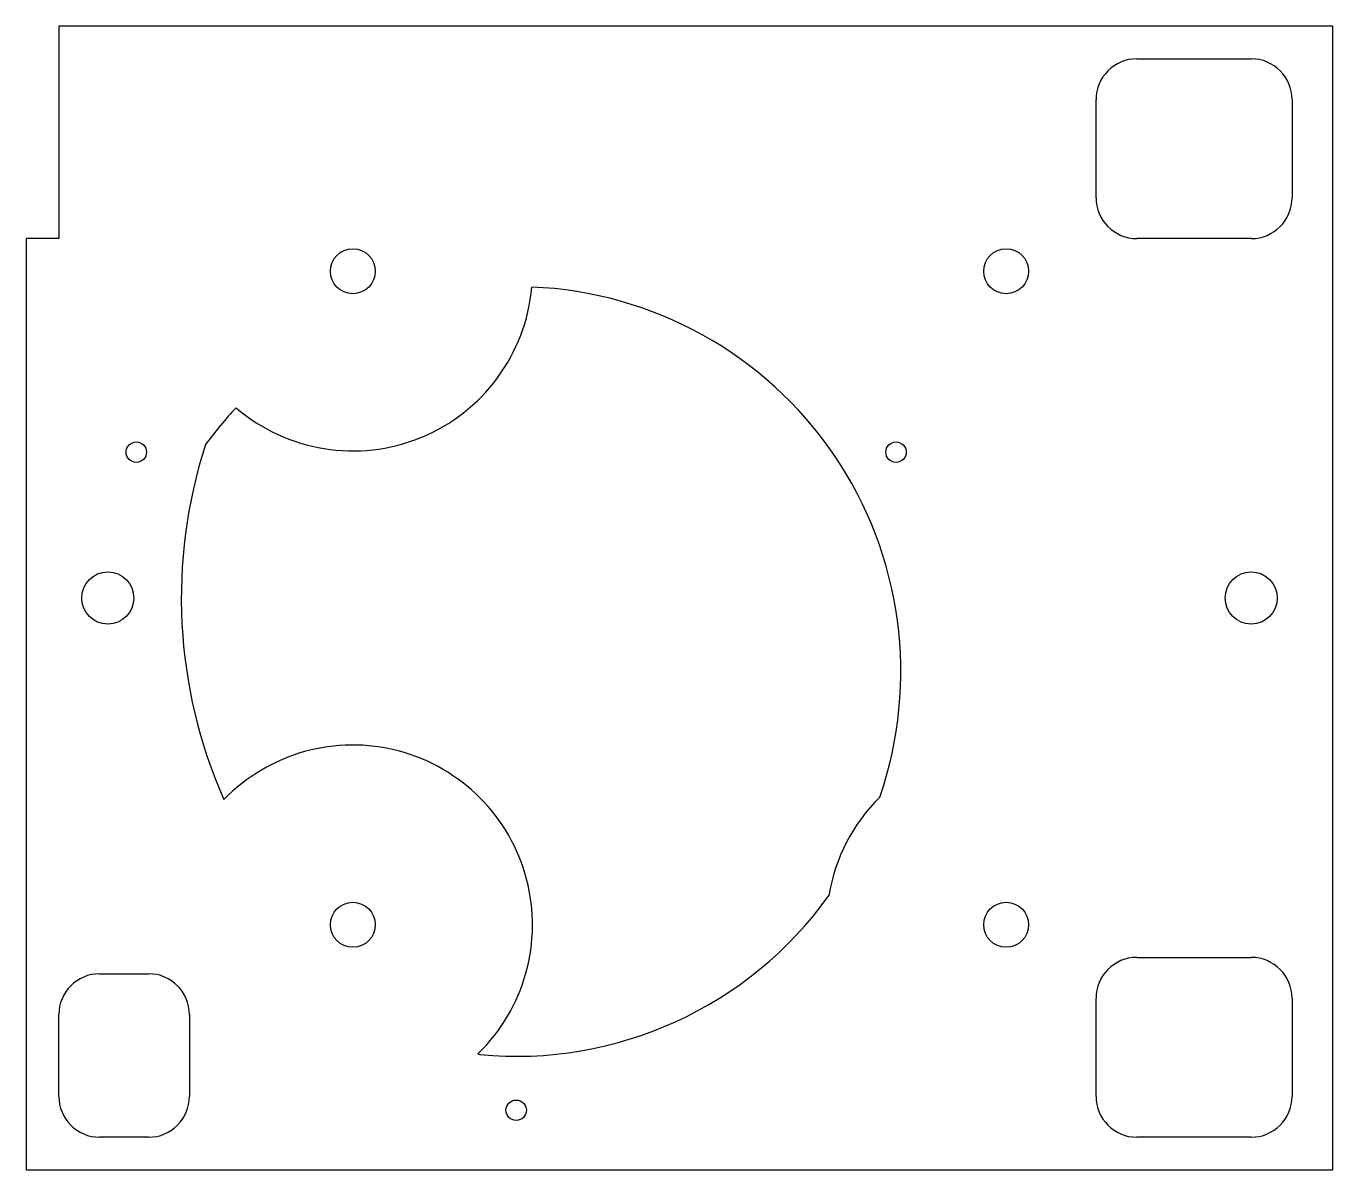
# Model space of a CAD drawing. Header units: millimetres. Extents: x 0 to 160, y 0 to 140.
import ezdxf

# ---------------------------------------------------------------- set-up
doc = ezdxf.new("R2010")
doc.units = ezdxf.units.MM

msp = doc.modelspace()

# ---------------------------------------------------------------- linework, layer by layer
at = {"layer": 'CUT'}
for p, q in [((160, 140), (4, 140)), ((4, 140), (4, 114)), ((160, 0), (160, 140)), ((136, 136), (150, 136)), ((131, 119), (131, 131)), ((155, 131), (155, 119)), ((4, 114), (0, 114)), ((0, 114), (0, 0)), ((150, 114), (136, 114)), ((136, 26), (150, 26)), ((9, 24), (15, 24)), ((131, 9), (131, 21)), ((155, 21), (155, 9)), ((4, 9), (4, 19)), ((20, 19), (20, 9)), ((15, 4), (9, 4)), ((150, 4), (136, 4)), ((0, 0), (160, 0))]:
    msp.add_line(p, q, dxfattribs=at)
for centre, radius in [((40, 110), 2.75), ((120, 110), 2.75), ((13.49, 87.85), 1.25), ((106.51, 87.85), 1.25), ((10, 70), 3.19), ((150, 70), 3.19), ((40, 30), 2.75), ((120, 30), 2.75), ((60, 7.3), 1.25)]:
    msp.add_circle(centre, radius, dxfattribs=at)
for centre, radius, start, end in [((136, 131), 5, 90, 180), ((150, 131), 5, 0, 90), ((136, 119), 5, 180, 270), ((150, 119), 5, -90, 0), ((40, 110), 22, 229.4632, 354.9438), ((60, 61), 47.1, -19.0383, 87.6706), ((60, 61), 47.1, 136.7364, 143.8635), ((80, 70), 61, 162.0737, 203.862), ((40, 30), 22, -45.8518, 135.8518), ((120, 30), 22, 134.7061, 170.6461), ((60, 61), 47.1, 264.5919, 324.3906), ((136, 21), 5, 90, 180), ((150, 21), 5, 0, 90), ((9, 19), 5, 90, 180), ((15, 19), 5, 0, 90), ((80, 70), 61, 246.138, 246.3817), ((9, 9), 5, 180, 270), ((15, 9), 5, -90, 0), ((136, 9), 5, 180, 270), ((150, 9), 5, -90, 0)]:
    msp.add_arc(centre, radius, start, end, dxfattribs=at)

doc.saveas('drawing.dxf')
